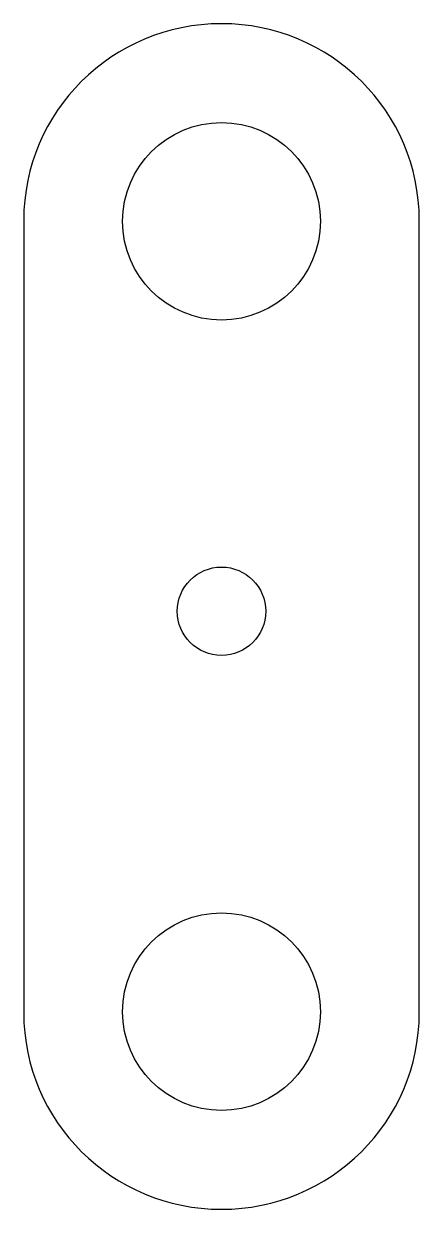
# Model space of a CAD drawing. Header units: millimetres. Extents: x -10.6 to 9.4, y -0.3 to 59.7.
import ezdxf

# ---------------------------------------------------------------- set-up
doc = ezdxf.new("R2010")
doc.units = ezdxf.units.MM
doc.header["$MEASUREMENT"] = 0
doc.layers.add('Default', color=178, linetype='Continuous', true_color=0x000000)

msp = doc.modelspace()

# ---------------------------------------------------------------- linework, layer by layer
at = {"layer": 'Default', "color": 178, "true_color": 0x000000}
for p, q in [((-10.57, 49.795), (-10.57, 9.676)), ((9.43, 9.676), (9.43, 49.795))]:
    msp.add_line(p, q, dxfattribs=at)
at = {"layer": 'Default'}
msp.add_circle((-0.57, 30), 2.236, dxfattribs=at)
at = {"layer": 'Default', "color": 178, "true_color": 0x000000}
for points in [[(-0.57, 59.735), (-6.093, 59.735), (-10.57, 55.285), (-10.57, 49.795)], [(9.43, 49.795), (9.43, 55.285), (4.953, 59.735), (-0.57, 59.735)], [(-5.57, 49.735), (-5.57, 52.497), (-3.331, 54.735), (-0.57, 54.735)], [(-0.57, 54.735), (2.192, 54.735), (4.43, 52.497), (4.43, 49.735)], [(-0.57, 44.736), (-3.331, 44.736), (-5.57, 46.974), (-5.57, 49.735)], [(4.43, 49.735), (4.43, 46.974), (2.192, 44.736), (-0.57, 44.736)], [(-5.57, 9.735), (-5.57, 12.497), (-3.331, 14.736), (-0.57, 14.736)], [(-0.57, 14.736), (2.192, 14.736), (4.43, 12.497), (4.43, 9.735)], [(-10.57, 9.676), (-10.57, 4.186), (-6.093, -0.265), (-0.57, -0.265)], [(-0.57, 4.735), (-3.331, 4.735), (-5.57, 6.974), (-5.57, 9.735)], [(4.43, 9.735), (4.43, 6.974), (2.192, 4.735), (-0.57, 4.735)], [(-0.57, -0.265), (4.953, -0.265), (9.43, 4.186), (9.43, 9.676)]]:
    msp.add_open_spline(points, degree=3, dxfattribs=at)

doc.saveas('drawing.dxf')
